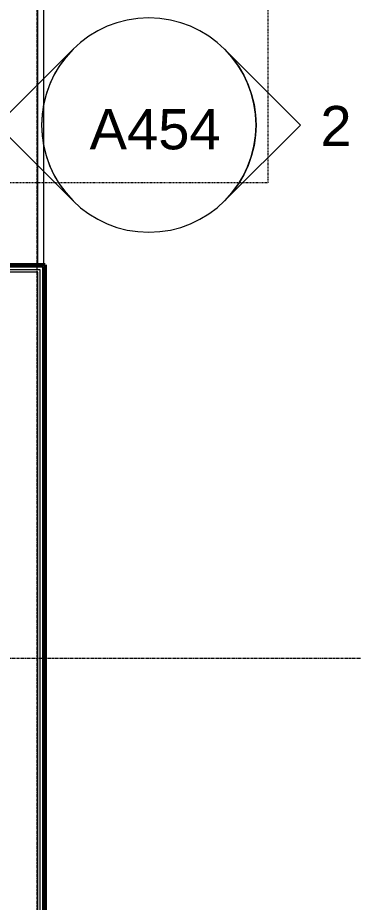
# Model space of a CAD drawing. Header units: inches. Extents: x -4217 to -1814, y 9706 to 12425.
# Drawn here: x -3485.7 to -3410.5, y 11227.6 to 11425.7 of the extents above; entities that cross this region are included whole.
import ezdxf

# ---------------------------------------------------------------- set-up
doc = ezdxf.new("R2010")
doc.units = ezdxf.units.IN
doc.header["$MEASUREMENT"] = 0
doc.linetypes.add('Aligning Line 1_8_', pattern=[0.25, 0.125, -0.125])
doc.linetypes.add('Grid Line 1_2_', pattern=[0.875, 0.5, -0.125, 0.125, -0.125])
for name, color, linetype, lineweight in [('A-ANNO-DIMS', 211, 'Continuous', 9), ('A-ANNO-DIMS-96', 211, 'Continuous', 9), ('A-FLOR-1', 50, 'Continuous', 13), ('A-WALL', 113, 'Continuous', 13), ('G-ANNO-SYMB-1', 147, 'Aligning Line 1_8_', 9), ('G-ANNO-SYMB-2', 111, 'Continuous', 9), ('I-WALL-3', 2, 'Continuous', 50), ('S-GRID-1', 1, 'Grid Line 1_2_', 9)]:
    doc.layers.add(name, color=color, linetype=linetype, lineweight=lineweight)
doc.styles.add('Arial_1', font='arial.ttf', dxfattribs={"height": 9})
doc.styles.add('Century Gothic', font='ufonts.com_century-gothic.ttf', dxfattribs={"height": 9})
doc.dimstyles.new('OD__1_8__Tol__', dxfattribs={"dimscale": 12, "dimtxt": 9.397514, "dimasz": 1, "dimexe": 0.75, "dimexo": 0.5, "dimgap": 0.125, "dimtad": 1, "dimdec": 3, "dimrnd": 0.125, "dimzin": 3, "dimdsep": 46, "dimlunit": 4, "dimtxsty": 'Century Gothic', "dimblk1": 'OBLIQUE', "dimblk2": 'OBLIQUE', "dimsah": 1, "dimcen": 0.09, "dimdle": 0.75, "dimazin": 0, "dimtfac": 1, "dimtdec": 4, "dimtix": 1, "dimtmove": 0, "dimatfit": 3, "dimfxl": 1, "dimtvp": 1, "dimtfill": 1, "dimfrac": 2, "dimtolj": 1, "dimtzin": 0, "dimarcsym": 2})

# ---------------------------------------------------------------- blocks, each defined once
blk = doc.blocks.new('DIMBLOCK5-FLOOR PLAN - 3RD FLOOR')
at = {"layer": 'A-ANNO-DIMS-96'}
for p, q in [((-3406.42, 11249.36), (-3406.42, 11113.58)), ((-3406.42, 11122.58), (-3406.42, 11249.36)), ((-3204.32, 11249.64), (-3204.32, 11113.58)), ((-3204.32, 11122.58), (-3204.32, 11249.64)), ((-3415.42, 11122.58), (-3204.32, 11122.58))]:
    blk.add_line(p, q, dxfattribs=at)
at = {"layer": 'A-ANNO-DIMS-96', "lineweight": 50}
for p, q in [((-3406.42, 11122.58), (-3400.42, 11128.58)), ((-3204.32, 11122.58), (-3198.32, 11128.58)), ((-3406.42, 11122.58), (-3412.42, 11116.58)), ((-3204.32, 11122.58), (-3210.32, 11116.58))]:
    blk.add_line(p, q, dxfattribs=at)
at = {"layer": 'A-ANNO-DIMS-96', "color": 0, "insert": (-3339.61, 11135.62), "char_height": 9, "width": 82.1611, "attachment_point": 1, "line_spacing_factor": 0.984502, "style": 'Century Gothic', "bg_fill": 3, "box_fill_scale": 1.25, "bg_fill_color": 256, "bg_fill_true_color": 13158600, "bg_fill_transparency": 0}
blk.add_mtext('16\' - 10 1/8"', dxfattribs=at)
blk = doc.blocks.new('_Oblique')
at = {"color": 0, "linetype": 'ByBlock', "lineweight": -2}
blk.add_line((-0.5, -0.5), (0.5, 0.5), dxfattribs=at)

msp = doc.modelspace()

# ---------------------------------------------------------------- linework, layer by layer
at = {"layer": 'A-FLOR-1'}
for p, q in [((-3481.17374, 11370.3644), (-3481.17374, 11434.9894)), ((-3479.92374, 11434.9894), (-3479.92374, 11370.3644))]:
    msp.add_line(p, q, dxfattribs=at)
at = {"layer": 'A-WALL'}
for p, q in [((-3480.04874, 11369.8644), (-3609.52374, 11369.8644)), ((-3480.67374, 11369.2394), (-3609.52374, 11369.2394)), ((-3480.67374, 11026.9394), (-3480.67374, 11369.2394)), ((-3480.04874, 11026.3144), (-3480.04874, 11369.8644)), ((-3481.17374, 11368.7394), (-3609.52374, 11368.7394)), ((-3481.17374, 11027.4394), (-3481.17374, 11368.7394))]:
    msp.add_line(p, q, dxfattribs=at)
at = {"layer": 'G-ANNO-SYMB-1'}
for p, q in [((-3429.66725, 11608.39373), (-3429.66725, 11388.70658)), ((-3429.66725, 11388.70658), (-3865.74625, 11388.70658))]:
    msp.add_line(p, q, dxfattribs=at)
at = {"layer": 'G-ANNO-SYMB-2'}
for p, q in [((-3473.30468, 11418.65376), (-3490.27524, 11401.6832)), ((-3490.27524, 11401.6832), (-3473.30468, 11384.71263))]:
    msp.add_line(p, q, dxfattribs=at)
at = {"layer": 'G-ANNO-SYMB-2', "extrusion": (0, 0, -1)}
for p, q in [((-3439.36355, 11418.65376), (-3422.39299, 11401.6832)), ((-3422.39299, 11401.6832), (-3439.36355, 11384.71263))]:
    msp.add_line(p, q, dxfattribs=at)
at = {"layer": 'G-ANNO-SYMB-2'}
for start, end in [(0, 180), (135, 225), (180, 0)]:
    msp.add_arc((-3456.33411, 11401.6832), 24, start, end, dxfattribs=at)
at = {"layer": 'G-ANNO-SYMB-2', "extrusion": (0, 0, -1)}
msp.add_arc((3456.33411, 11401.6832), 24, 135, 225, dxfattribs=at)
at = {"layer": 'I-WALL-3'}
for p, q in [((-3479.54874, 11370.3644), (-3609.52374, 11370.3644)), ((-3479.54874, 11025.8144), (-3479.54874, 11370.3644))]:
    msp.add_line(p, q, dxfattribs=at)
at = {"layer": 'S-GRID-1'}
for p, q in [((-3481.32374, 9836.17969), (-3481.32374, 12376.79045)), ((-1814.20638, 11282.1894), (-4168.71446, 11282.1894))]:
    msp.add_line(p, q, dxfattribs=at)

# ---------------------------------------------------------------- texts
at = {"layer": 'G-ANNO-SYMB-2', "char_height": 9, "attachment_point": 1, "style": 'Arial_1'}
for s, insert, width in [('A454', (-3469.60899, 11405.23614), 35.754), ('2', (-3417.91443, 11405.95788), 8.484)]:
    msp.add_mtext(s, dxfattribs=dict(at, insert=insert, width=width))

# ---------------------------------------------------------------- dimensions: what is measured, and where the dimension line sits
at = {"layer": 'A-ANNO-DIMS'}
dim = msp.add_linear_dim(base=(-3204.32374, 11122.57926), p1=(-3406.42374, 11255.3644), p2=(-3204.32374, 11255.6394), dimstyle='OD__1_8__Tol__', override={"dimpost": '<>', "dimfxl": 202.100187}, dxfattribs=at)
dim.commit()
dim.dimension.update_dxf_attribs({"geometry": 'DIMBLOCK5-FLOOR PLAN - 3RD FLOOR', "text_midpoint": (-3305.37374, 11129.30428)})

doc.saveas('drawing.dxf')
